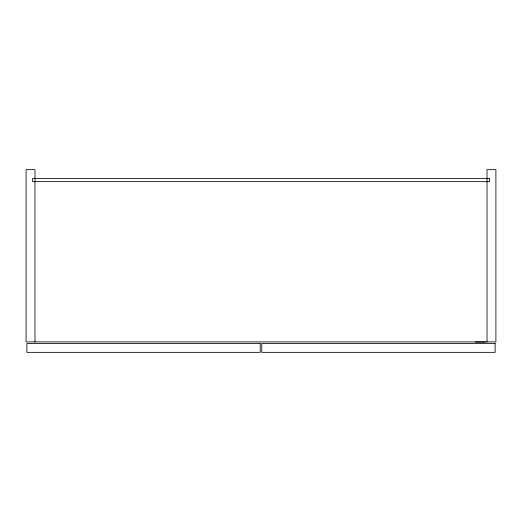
<?xml version="1.0" encoding="UTF-8"?>
<svg xmlns="http://www.w3.org/2000/svg" width="522" height="522" viewBox="0 0 522 522"><rect width="100%" height="100%" fill="white"/><g stroke="black" fill="none" stroke-linecap="round" stroke-linejoin="round"><path stroke-width="0.78" d="M475.288 342.034L485.604 342.034M487.026 341.91L487.026 169.65L495.9 169.65L495.9 341.91L26.1 341.91L26.1 169.65L34.974 169.65L34.974 341.91M489.375 178.524L32.625 178.524L32.625 181.656L489.375 181.656L489.375 178.524M260.217 343.476L26.883 343.476L26.883 352.35L260.217 352.35L260.217 343.476M495.117 343.476L261.783 343.476L261.783 352.35L495.117 352.35L495.117 343.476"/></g></svg>
